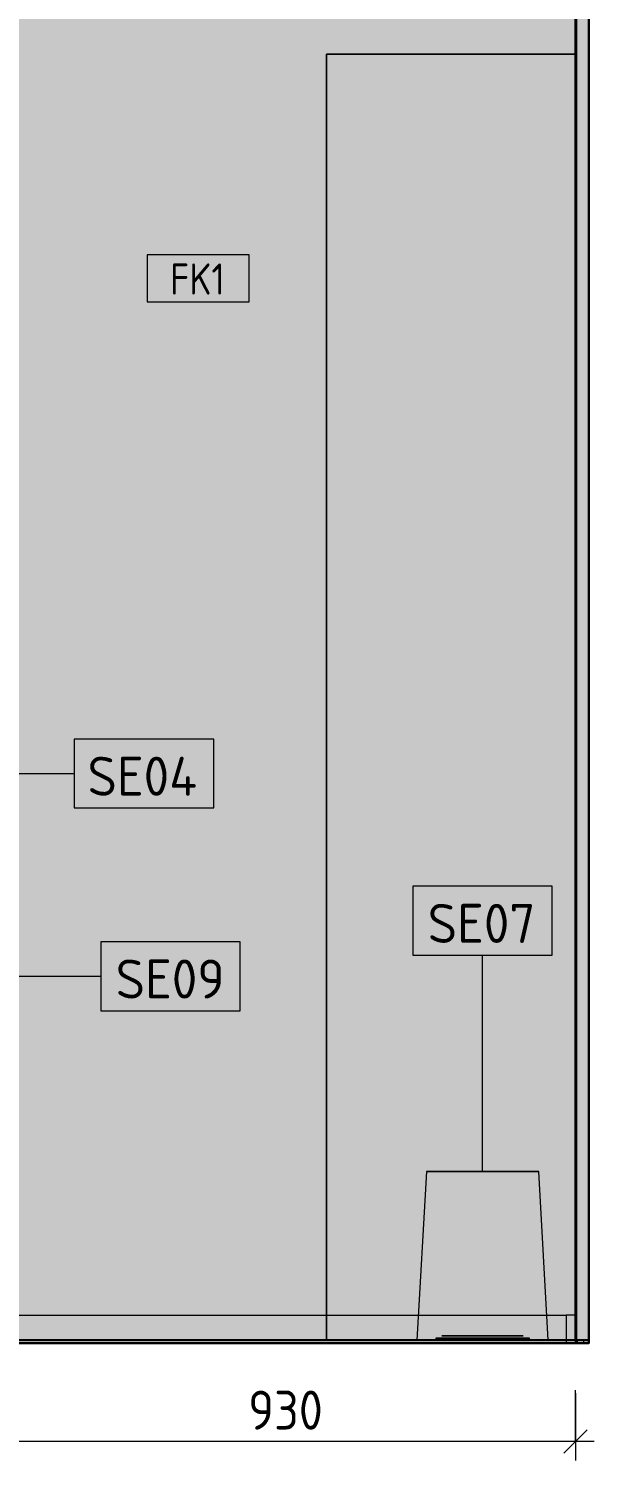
# Model space of a CAD drawing. Header units: millimetres. Extents: x 1401 to 56953, y -2645 to 12445.
# Drawn here: x 41316 to 42221, y 8207 to 10501 of the extents above; entities that cross this region are included whole.
import ezdxf

# ---------------------------------------------------------------- set-up
doc = ezdxf.new("R2010")
doc.units = ezdxf.units.MM
for name, color, linetype, lineweight in [('A-ANNO-DIMS', 7, 'Continuous', 9), ('A-ANNO-DIMS-25', 7, 'Continuous', 9), ('A-GENM', 7, 'Continuous', 9), ('A-WALL-IDEN', 7, 'Continuous', 9), ('A-WALL-PATT', 7, 'Continuous', 9), ('P-SANR-FIXT', 7, 'Continuous', 9), ('P-SANR-FIXT-IDEN', 7, 'Continuous', 9)]:
    doc.layers.add(name, color=color, linetype=linetype, lineweight=lineweight)
for name, color, linetype, lineweight, true_color in [('A-FLOR-1', 7, 'Continuous', 9, 0x787878), ('A-FLOR-FNSH-1', 7, 'Continuous', 30, 0x3c3c3c), ('A-WALL-4', 7, 'Continuous', 30, 0x3c3c3c), ('A-WALL-5', 7, 'Continuous', 30, 0x7c7c7c), ('A-WALL-FNSH-5', 7, 'Continuous', 30, 0x7c7c7c), ('I-FURN-10', 7, 'Continuous', 9, 0xc0c0c0), ('I-FURN-14', 9, 'Continuous', 9, 0x808080), ('I-FURN-16', 7, 'Continuous', 9, 0x888888), ('I-FURN-17', 7, 'Continuous', 9, 0x858585), ('I-FURN-18', 7, 'Continuous', 9, 0x838383), ('I-FURN-19', 7, 'Continuous', 9, 0x818181), ('I-FURN-20', 7, 'Continuous', 9, 0x8d8d8d), ('I-FURN-21', 7, 'Continuous', 9, 0x9e9e9e), ('I-FURN-22', 7, 'Continuous', 9, 0xacacac), ('I-FURN-23', 7, 'Continuous', 9, 0x7f7f7f), ('I-FURN-6', 7, 'Continuous', 9, 0x949494), ('I-WALL-1', 7, 'Continuous', 9, 0x787878)]:
    doc.layers.add(name, color=color, linetype=linetype, lineweight=lineweight, true_color=true_color)
doc.layers.add('I-FURN-15', color=7, linetype='Continuous', lineweight=9, true_color=0x7f7f7f, transparency=0.7)
doc.layers.add('P-SANR-FIXT-2', color=7, linetype='Continuous', lineweight=9, transparency=0.7)
doc.styles.add('GOST Common_2', font='GOST_Common.ttf', dxfattribs={"width": 0.9, "height": 50})
doc.styles.add('GOST Common_3', font='GOST_Common.ttf', dxfattribs={"height": 62.5})
doc.styles.add('ISOCPEUR_2', font='isocpeur.ttf', dxfattribs={"width": 0.9, "height": 62.5})
doc.dimstyles.new('ISO-2_5_0_9К_БОЛЬШОЙ_1', dxfattribs={"dimscale": 304.8, "dimtxt": 62.248823, "dimasz": 0.123031, "dimexe": 0.098425, "dimexo": 0.246063, "dimgap": 0, "dimtad": 1, "dimdec": 0, "dimrnd": 10, "dimzin": 0, "dimdsep": 46, "dimtxsty": 'ISOCPEUR_2', "dimblk1": 'OBLIQUE', "dimblk2": 'OBLIQUE', "dimsah": 1, "dimcen": 0.09, "dimdle": 0.098425, "dimazin": 0, "dimtfac": 1, "dimtdec": 4, "dimtix": 1, "dimtmove": 0, "dimatfit": 3, "dimfxl": 1, "dimtvp": 1, "dimtolj": 1, "dimtzin": 0, "dimarcsym": 2})
pattern_1 = [(0, (29802.4495, 0), (30.48, 7.62), [2.515, -20.345, 2.515, -20.345, -121.92]), (0, (29802.4495, 0), (30.48, 7.62), [-45.72, 2.515, -43.205, 2.515, -20.345, -53.34]), (0, (29802.4495, 0), (30.48, 7.62), [-114.3, 2.515, -12.725, 2.515, -35.585]), (120, (29813.8795, 3.81), (-21.8391136, 22.5864543), [2.515, -20.345, 2.515, -20.345, -121.92]), (120, (29813.8795, 3.81), (-21.8391136, 22.5864543), [-45.72, 2.515, -43.205, 2.515, -20.345, -53.34]), (120, (29813.8795, 3.81), (-21.8391136, 22.5864543), [-114.3, 2.515, -12.725, 2.515, -35.585]), (240, (29817.6895, 19.05), (-8.6408864, -30.2064543), [2.515, -20.345, 2.515, -20.345, -121.92]), (240, (29817.6895, 19.05), (-8.6408864, -30.2064543), [-45.72, 2.515, -43.205, 2.515, -20.345, -53.34]), (240, (29817.6895, 19.05), (-8.6408864, -30.2064543), [-114.3, 2.515, -12.725, 2.515, -35.585])]

# ---------------------------------------------------------------- blocks, each defined once
blk = doc.blocks.new('Плинтус - Плинтус темный _ст_школа_-32861799-Развертка 01-1')
at = {"layer": 'A-GENM'}
for p, q in [((12389, 8440), (12374, 8440)), ((12374, 8440), (12374, 8400)), ((12389, 8400), (12389, 8440)), ((12374, 8400), (12374, 8394.2)), ((12389, 8394.2), (12389, 8400))]:
    blk.add_line(p, q, dxfattribs=at)
blk = doc.blocks.new('Плинтус - Плинтус темный _ст_школа_-33412855-Развертка 01-1')
at = {"layer": 'A-GENM'}
blk.add_hatch(color=256, dxfattribs=at).paths.add_polyline_path([(11464.2, 8400), (11990, 8400), (11990, 8440), (11459, 8440), (11459, 8401.6), (11464.2, 8400.2), (11463.4, 8400)])
for p, q in [((11459, 8440), (11990, 8440)), ((11459, 8401.6), (11459, 8440)), ((11990, 8440), (12137.2, 8440)), ((12137.2, 8440), (12138.8, 8440)), ((12138.9, 8440), (12175, 8440)), ((12175.3, 8440), (12194, 8440)), ((12194.2, 8440), (12242.1, 8440)), ((12242.3, 8440), (12274, 8440)), ((12274.4, 8440), (12304.7, 8440)), ((12305, 8440), (12342.8, 8440)), ((12342.8, 8440), (12374, 8440))]:
    blk.add_line(p, q, dxfattribs=at)
blk = doc.blocks.new('мусорная корзина - Round_ Metal-30590745-Развертка 01-1')
at = {"layer": 'P-SANR-FIXT-2'}
h = blk.add_hatch(color=256, dxfattribs=at)
h.paths.add_polyline_path([(12332.9, 8440), (12342.8, 8440), (12330, 8670), (12305, 8670), (12305, 8440), (12331.9, 8440)])
h.paths.add_polyline_path([(12138.2, 8440), (12175, 8440), (12175, 8670), (12150, 8670), (12137.2, 8440)])
for points in [[(12302.8, 8440), (12305, 8440), (12305, 8670), (12175, 8670), (12175.3, 8440), (12302.3, 8440)], [(12343.7, 8400), (12345, 8400), (12342.8, 8440), (12305, 8440), (12305, 8407), (12175, 8407), (12175, 8440), (12137.2, 8440), (12135, 8400), (12165, 8400), (12165, 8403.2), (12315, 8403.2), (12315, 8400), (12342.3, 8400)], [(12277.4, 8407), (12305, 8407), (12304.7, 8440), (12175, 8440), (12175, 8407), (12274.4, 8407)], [(12259.4, 8400), (12315, 8400), (12315, 8403.2), (12165, 8403.2), (12165, 8400), (12256.8, 8400)]]:
    blk.add_hatch(color=256, dxfattribs=at).paths.add_polyline_path(points)
at = {"layer": 'P-SANR-FIXT'}
for p, q in [((12150, 8670), (12135, 8400)), ((12150, 8670), (12151.4, 8670)), ((12174.8, 8670), (12150, 8670)), ((12151.4, 8670), (12155.4, 8670)), ((12155.4, 8670), (12255.6, 8670)), ((12297.9, 8670), (12174.8, 8670)), ((12175, 8670), (12194, 8670)), ((12296.3, 8670), (12175, 8670)), ((12194, 8670), (12207.5, 8670)), ((12207.5, 8670), (12305, 8670)), ((12255.6, 8670), (12297.9, 8670)), ((12305, 8670), (12296.3, 8670)), ((12297.9, 8670), (12308.9, 8670)), ((12305.2, 8670), (12297.9, 8670)), ((12330, 8670), (12305.2, 8670)), ((12308.9, 8670), (12317.9, 8670)), ((12317.9, 8670), (12328.6, 8670)), ((12328.6, 8670), (12330, 8670)), ((12345, 8400), (12330, 8670)), ((12140.1, 8400), (12135, 8400)), ((12135, 8400), (12136.3, 8400)), ((12136.3, 8400), (12140.1, 8400)), ((12345, 8400), (12140.1, 8400)), ((12140.1, 8400), (12164.9, 8400)), ((12164.9, 8400), (12256.4, 8400)), ((12165, 8403.2), (12165, 8400)), ((12165, 8403.2), (12239.8, 8403.2)), ((12167.6, 8403.2), (12165, 8403.2)), ((12165, 8400), (12167.6, 8400)), ((12315, 8400), (12165, 8400)), ((12187, 8403.2), (12167.6, 8403.2)), ((12167.6, 8400), (12315, 8400)), ((12175, 8407), (12177.2, 8407)), ((12183.7, 8407), (12175, 8407)), ((12177.2, 8407), (12207.5, 8407)), ((12223.2, 8407), (12183.7, 8407)), ((12220.6, 8403.2), (12187, 8403.2)), ((12207.5, 8407), (12223.2, 8407)), ((12239.8, 8403.2), (12220.6, 8403.2)), ((12223.2, 8407), (12240, 8407)), ((12240.4, 8407), (12223.2, 8407)), ((12240, 8407), (12240.4, 8407)), ((12240.2, 8403.2), (12301.9, 8403.2)), ((12301.9, 8403.2), (12240.2, 8403.2)), ((12240.5, 8407), (12256.7, 8407)), ((12256.7, 8407), (12240.5, 8407)), ((12256.4, 8400), (12272.4, 8400)), ((12256.8, 8407), (12272.5, 8407)), ((12272.5, 8407), (12256.8, 8407)), ((12272.4, 8400), (12287.7, 8400)), ((12272.7, 8407), (12296.3, 8407)), ((12305, 8407), (12272.7, 8407)), ((12287.7, 8400), (12314.2, 8400)), ((12296.3, 8407), (12302.8, 8407)), ((12302.2, 8403.2), (12315, 8403.2)), ((12315, 8403.2), (12302.2, 8403.2)), ((12302.8, 8407), (12305, 8407)), ((12314.2, 8400), (12315.1, 8400)), ((12315, 8400), (12315, 8403.2)), ((12315.1, 8400), (12333.6, 8400)), ((12333.6, 8400), (12339.9, 8400)), ((12339.9, 8400), (12345, 8400))]:
    blk.add_line(p, q, dxfattribs=at)
blk = doc.blocks.new('шкаф 1_112 - шкаф 1_112-31117176-Развертка 01-1')
at = {"layer": 'I-FURN-15'}
blk.add_hatch(color=256, dxfattribs=at).paths.add_polyline_path([(12389, 8400), (12390, 8400), (12390, 10460), (11990, 10460), (11990, 8440), (12137.2, 8440), (12150, 8670), (12330, 8670), (12342.8, 8440), (12374, 8440), (12374, 8400)])
h = blk.add_hatch(color=256, dxfattribs=at)
h.paths.add_polyline_path([(12374, 8400), (12374, 8440), (12342.8, 8440), (12345, 8400)])
h.paths.add_polyline_path([(12135, 8400), (12137.2, 8440), (11990, 8440), (11990, 8400)])
at = {"layer": 'I-FURN-10'}
for p, q in [((11990, 10460), (12390, 10460)), ((11990, 10460), (11990, 8400)), ((12390, 8400), (12390, 10460)), ((11990, 8400), (12390, 8400)), ((12390, 8400), (11990, 8400))]:
    blk.add_line(p, q, dxfattribs=at)
at = {"layer": 'I-FURN-14'}
for p, q in [((11990, 10460), (12390, 10460)), ((11990, 8400), (11990, 10460)), ((12390, 10460), (11990, 10460)), ((11990, 8400), (11990, 10460)), ((12390, 8400), (12390, 10460)), ((12390, 10460), (12390, 8400)), ((11990, 8400), (12390, 8400)), ((12390, 8400), (11990, 8400)), ((11990, 8400), (12390, 8400))]:
    blk.add_line(p, q, dxfattribs=at)
at = {"layer": 'I-FURN-16'}
for p, q in [((11990, 10460), (12390, 10460)), ((11990, 8400), (11990, 10460)), ((12390, 10460), (11990, 10460)), ((11990, 8400), (11990, 10460)), ((12390, 8400), (12390, 10460)), ((12390, 10460), (12390, 8400)), ((12390, 8400), (11990, 8400)), ((12390, 8400), (11990, 8400)), ((11990, 8400), (12390, 8400))]:
    blk.add_line(p, q, dxfattribs=at)
at = {"layer": 'I-FURN-17'}
for p, q in [((12390, 10460), (11990, 10460)), ((11990, 8400), (11990, 10460)), ((11990, 10460), (12390, 10460)), ((11990, 8400), (11990, 10460)), ((12390, 10460), (12390, 8400)), ((12390, 8400), (12390, 10460)), ((12390, 8400), (11990, 8400)), ((11990, 8400), (12390, 8400)), ((12390, 8400), (11990, 8400))]:
    blk.add_line(p, q, dxfattribs=at)
at = {"layer": 'I-FURN-18'}
for p, q in [((11990, 10460), (12390, 10460)), ((11990, 8400), (11990, 10460)), ((12390, 10460), (11990, 10460)), ((11990, 8400), (11990, 10460)), ((12390, 8400), (12390, 10460)), ((12390, 10460), (12390, 8400)), ((11990, 8400), (12390, 8400)), ((12390, 8400), (11990, 8400)), ((11990, 8400), (12390, 8400))]:
    blk.add_line(p, q, dxfattribs=at)
at = {"layer": 'I-FURN-19'}
for p, q in [((12390, 10460), (11990, 10460)), ((11990, 8400), (11990, 10460)), ((11990, 10460), (12390, 10460)), ((11990, 8400), (11990, 10460)), ((12390, 10460), (12390, 8400)), ((12390, 8400), (12390, 10460)), ((11990, 8400), (12390, 8400)), ((11990, 8400), (12390, 8400)), ((12390, 8400), (11990, 8400))]:
    blk.add_line(p, q, dxfattribs=at)
at = {"layer": 'I-FURN-20'}
for p, q in [((12390, 10460), (11990, 10460)), ((11990, 8400), (11990, 10460)), ((11990, 10460), (12390, 10460)), ((11990, 8400), (11990, 10460)), ((12390, 10460), (12390, 8400)), ((12390, 8400), (12390, 10460)), ((12390, 8400), (11990, 8400)), ((11990, 8400), (12390, 8400)), ((12390, 8400), (11990, 8400))]:
    blk.add_line(p, q, dxfattribs=at)
at = {"layer": 'I-FURN-21'}
for p, q in [((12390, 10460), (11990, 10460)), ((11990, 8400), (11990, 10460)), ((11990, 10460), (12390, 10460)), ((11990, 8400), (11990, 10460)), ((12390, 10460), (12390, 8400)), ((12390, 8400), (12390, 10460)), ((12390, 8400), (11990, 8400)), ((11990, 8400), (12390, 8400)), ((12390, 8400), (11990, 8400))]:
    blk.add_line(p, q, dxfattribs=at)
at = {"layer": 'I-FURN-22'}
for p, q in [((11990, 10460), (12390, 10460)), ((11990, 8400), (11990, 10460)), ((12390, 10460), (11990, 10460)), ((11990, 8400), (11990, 10460)), ((12390, 8400), (12390, 10460)), ((12390, 8400), (12390, 10460)), ((12390, 8400), (11990, 8400)), ((12390, 8400), (11990, 8400)), ((11990, 8400), (12390, 8400))]:
    blk.add_line(p, q, dxfattribs=at)
at = {"layer": 'I-FURN-23'}
for p, q in [((12390, 10460), (11990, 10460)), ((11990, 8400), (11990, 10460)), ((12389, 10460), (11990, 10460)), ((11990, 10460), (12390, 10460)), ((11990, 8400), (11990, 10460)), ((11990, 8400), (11990, 10460)), ((12390, 10460), (12390, 8400)), ((12390, 8400), (12390, 10460)), ((11990, 8400), (12390, 8400)), ((12342.3, 8400), (11990, 8400)), ((11990, 8400), (12390, 8400)), ((12390, 8400), (11990, 8400)), ((11990, 8400), (12342.3, 8400))]:
    blk.add_line(p, q, dxfattribs=at)
at = {"layer": 'I-FURN-6'}
for p, q in [((11990, 10460), (12390, 10460)), ((11990, 8400), (11990, 10460)), ((12390, 10460), (11990, 10460)), ((11990, 8400), (11990, 10460)), ((12390, 8400), (12390, 10460)), ((12390, 10460), (12390, 8400)), ((12390, 8400), (11990, 8400)), ((12390, 8400), (11990, 8400)), ((11990, 8400), (12390, 8400))]:
    blk.add_line(p, q, dxfattribs=at)
blk = doc.blocks.new('DIMBLOCK38-Развертка 01-1')
at = {"layer": 'A-ANNO-DIMS-25'}
for p, q in [((41261.4, 8237.3), (41261.4, 8319.8)), ((41261.4, 8315), (41261.4, 8207.3)), ((42191.4, 8237.3), (42191.4, 8319.8)), ((42191.4, 8315), (42191.4, 8207.3)), ((42221.4, 8237.3), (41261.4, 8237.3))]:
    blk.add_line(p, q, dxfattribs=at)
at = {"layer": 'A-ANNO-DIMS-25', "lineweight": 20}
for p, q in [((41261.4, 8237.3), (41280.2, 8256.1)), ((42191.4, 8237.3), (42210.2, 8256.1)), ((41261.4, 8237.3), (41242.7, 8218.6)), ((42191.4, 8237.3), (42172.7, 8218.6))]:
    blk.add_line(p, q, dxfattribs=at)
at = {"layer": 'A-ANNO-DIMS-25', "color": 0, "insert": (41667.2, 8319), "char_height": 62.5, "width": 142.215, "attachment_point": 1, "line_spacing_factor": 1.149209, "style": 'ISOCPEUR_2'}
blk.add_mtext('930', dxfattribs=at)
blk = doc.blocks.new('_Oblique')
at = {"color": 0, "linetype": 'ByBlock', "lineweight": -2}
blk.add_line((-0.5, -0.5), (0.5, 0.5), dxfattribs=at)
blk = doc.blocks.new('М_стена_0001 - Типоразмер_без рамки-25382661-Развертка 01-1')
at = {"layer": 'A-WALL-IDEN'}
for p, q in [((6839.5, 10138.1), (6676.2, 10138.1)), ((6676.2, 10138.1), (6676.2, 10063.1)), ((6839.5, 10063.1), (6839.5, 10138.1)), ((6676.2, 10063.1), (6839.5, 10063.1))]:
    blk.add_line(p, q, dxfattribs=at)
blk = doc.blocks.new('М_сантехническая_рамка1 - В рамке-30590747-Развертка 01-1')
at = {"layer": 'P-SANR-FIXT-IDEN'}
for p, q in [((11809.5, 9362.7), (11586.2, 9362.7)), ((11586.2, 9362.7), (11586.2, 9252.3)), ((11809.5, 9252.3), (11809.5, 9362.7)), ((11586.2, 9252.3), (11809.5, 9252.3))]:
    blk.add_line(p, q, dxfattribs=at)

msp = doc.modelspace()

# ---------------------------------------------------------------- hatches: boundary and pattern name
at = {"layer": 'A-FLOR-1'}
h = msp.add_hatch(color=256, dxfattribs=at)
h.paths.add_polyline_path([(33532.4366, 8394.2429), (40487.3586, 8394.2429), (40484.5262, 8395), (33532.4366, 8395)])
h.paths.add_polyline_path([(42212.5252, 8394.2429), (42212.5252, 8395), (41247.2095, 8395), (41244.3904, 8394.2429), (42144.712, 8394.2429)])
h.paths.add_polyline_path([(41131.4733, 8394.2429), (41131.4485, 8395), (40601.932, 8395), (40601.9504, 8394.2429), (41131.4485, 8394.2429)])
at = {"layer": 'A-WALL-PATT'}
msp.add_hatch(color=256, dxfattribs=at).paths.add_polyline_path([(41261.4494, 8401.638), (41261.4494, 8440), (41792.4494, 8440), (41792.4494, 10460), (42191.4494, 10460), (42191.4494, 11800), (41261.4494, 11800), (41261.4494, 10200), (41254.4494, 10200), (41254.4631, 8403.5056)])
at = {"layer": 'I-WALL-1'}
h = msp.add_hatch(dxfattribs=at)
h.set_pattern_fill('FP_17', color=256, style=0, pattern_type=2)
h.set_pattern_definition(pattern_1)
h.paths.add_polyline_path([(42212.4494, 8400), (42212.4494, 11870), (42192.4494, 11870), (42192.4494, 8400)])
h = msp.add_hatch(dxfattribs=at)
h.set_pattern_fill('FP_17', color=256, style=0, pattern_type=2)
h.set_pattern_definition(pattern_1)
h.paths.add_polyline_path([(42192.4494, 8395), (42212.4494, 8395), (42212.4494, 8400), (42192.4494, 8400), (42192.4494, 8395.7426)])

# ---------------------------------------------------------------- linework, layer by layer
at = {"layer": 'A-FLOR-FNSH-1'}
for p, q in [((41247.2095, 8395), (42212.5252, 8395)), ((42192.4494, 8400), (41265.8261, 8400)), ((42192.4495, 8395), (42192.4495, 8400))]:
    msp.add_line(p, q, dxfattribs=at)
at = {"layer": 'A-WALL-4'}
for p, q in [((42212.4494, 8394.2429), (42212.4494, 12270)), ((42212.4494, 8400), (42192.4494, 8400))]:
    msp.add_line(p, q, dxfattribs=at)
at = {"layer": 'A-WALL-5'}
msp.add_line((42192.4494, 12270), (42192.4494, 8394.2429), dxfattribs=at)
at = {"layer": 'A-WALL-FNSH-5'}
msp.add_line((42191.4494, 11800), (42191.4494, 8400), dxfattribs=at)
at = {"layer": 'P-SANR-FIXT-IDEN'}
for p, q in [((41103.6596, 9307.4959), (41388.6129, 9307.4959)), ((42042.4494, 8670), (42042.4494, 9016.4958)), ((41146.2128, 8982.6556), (41431.166, 8982.6556))]:
    msp.add_line(p, q, dxfattribs=at)

# ---------------------------------------------------------------- block references
at = {"layer": 'A-GENM'}
for name in ['Плинтус - Плинтус темный _ст_школа_-33412855-Развертка 01-1', 'Плинтус - Плинтус темный _ст_школа_-32861799-Развертка 01-1']:
    msp.add_blockref(name, (29802.4495, 0), dxfattribs=at)
at = {"layer": 'A-WALL-IDEN'}
msp.add_blockref('М_стена_0001 - Типоразмер_без рамки-25382661-Развертка 01-1', (34829.1784, 0), dxfattribs=at)
at = {"layer": 'I-FURN-21'}
msp.add_blockref('шкаф 1_112 - шкаф 1_112-31117176-Развертка 01-1', (29802.4495, 0), dxfattribs=at)
at = {"layer": 'P-SANR-FIXT'}
msp.add_blockref('мусорная корзина - Round_ Metal-30590745-Развертка 01-1', (29802.4495, 0), dxfattribs=at)
at = {"layer": 'P-SANR-FIXT-IDEN'}
for p in [(29802.4495, 0), (30344.6288, -235.7758), (29845.0026, -324.8403)]:
    msp.add_blockref('М_сантехническая_рамка1 - В рамке-30590747-Развертка 01-1', p, dxfattribs=at)

# ---------------------------------------------------------------- texts
at = {"layer": 'A-WALL-IDEN', "insert": (41542.1738, 10124.5068), "char_height": 50, "width": 111.835406, "attachment_point": 1, "style": 'GOST Common_2'}
msp.add_mtext('FK1', dxfattribs=at)
at = {"layer": 'P-SANR-FIXT-IDEN', "char_height": 62.5, "attachment_point": 1, "style": 'GOST Common_3'}
for s, insert, width in [('SE04', (41409.9538, 9334.4199), 228.480937), ('SE07', (41954.6332, 9098.6441), 222.468281), ('SE09', (41455.0069, 9009.5796), 222.468281)]:
    msp.add_mtext(s, dxfattribs=dict(at, insert=insert, width=width))

# ---------------------------------------------------------------- dimensions: what is measured, and where the dimension line sits
at = {"layer": 'A-ANNO-DIMS'}
dim = msp.add_linear_dim(base=(41261.4494, 8237.3054), p1=(42191.4494, 8390), p2=(41261.4494, 8390), dimstyle='ISO-2_5_0_9К_БОЛЬШОЙ_1', override={"dimpost": '<>', "dimfxl": 930}, dxfattribs=at)
dim.commit()
dim.dimension.update_dxf_attribs({"geometry": 'DIMBLOCK38-Развертка 01-1', "text_midpoint": (41726.4494, 8268.5554)})

doc.saveas('drawing.dxf')
